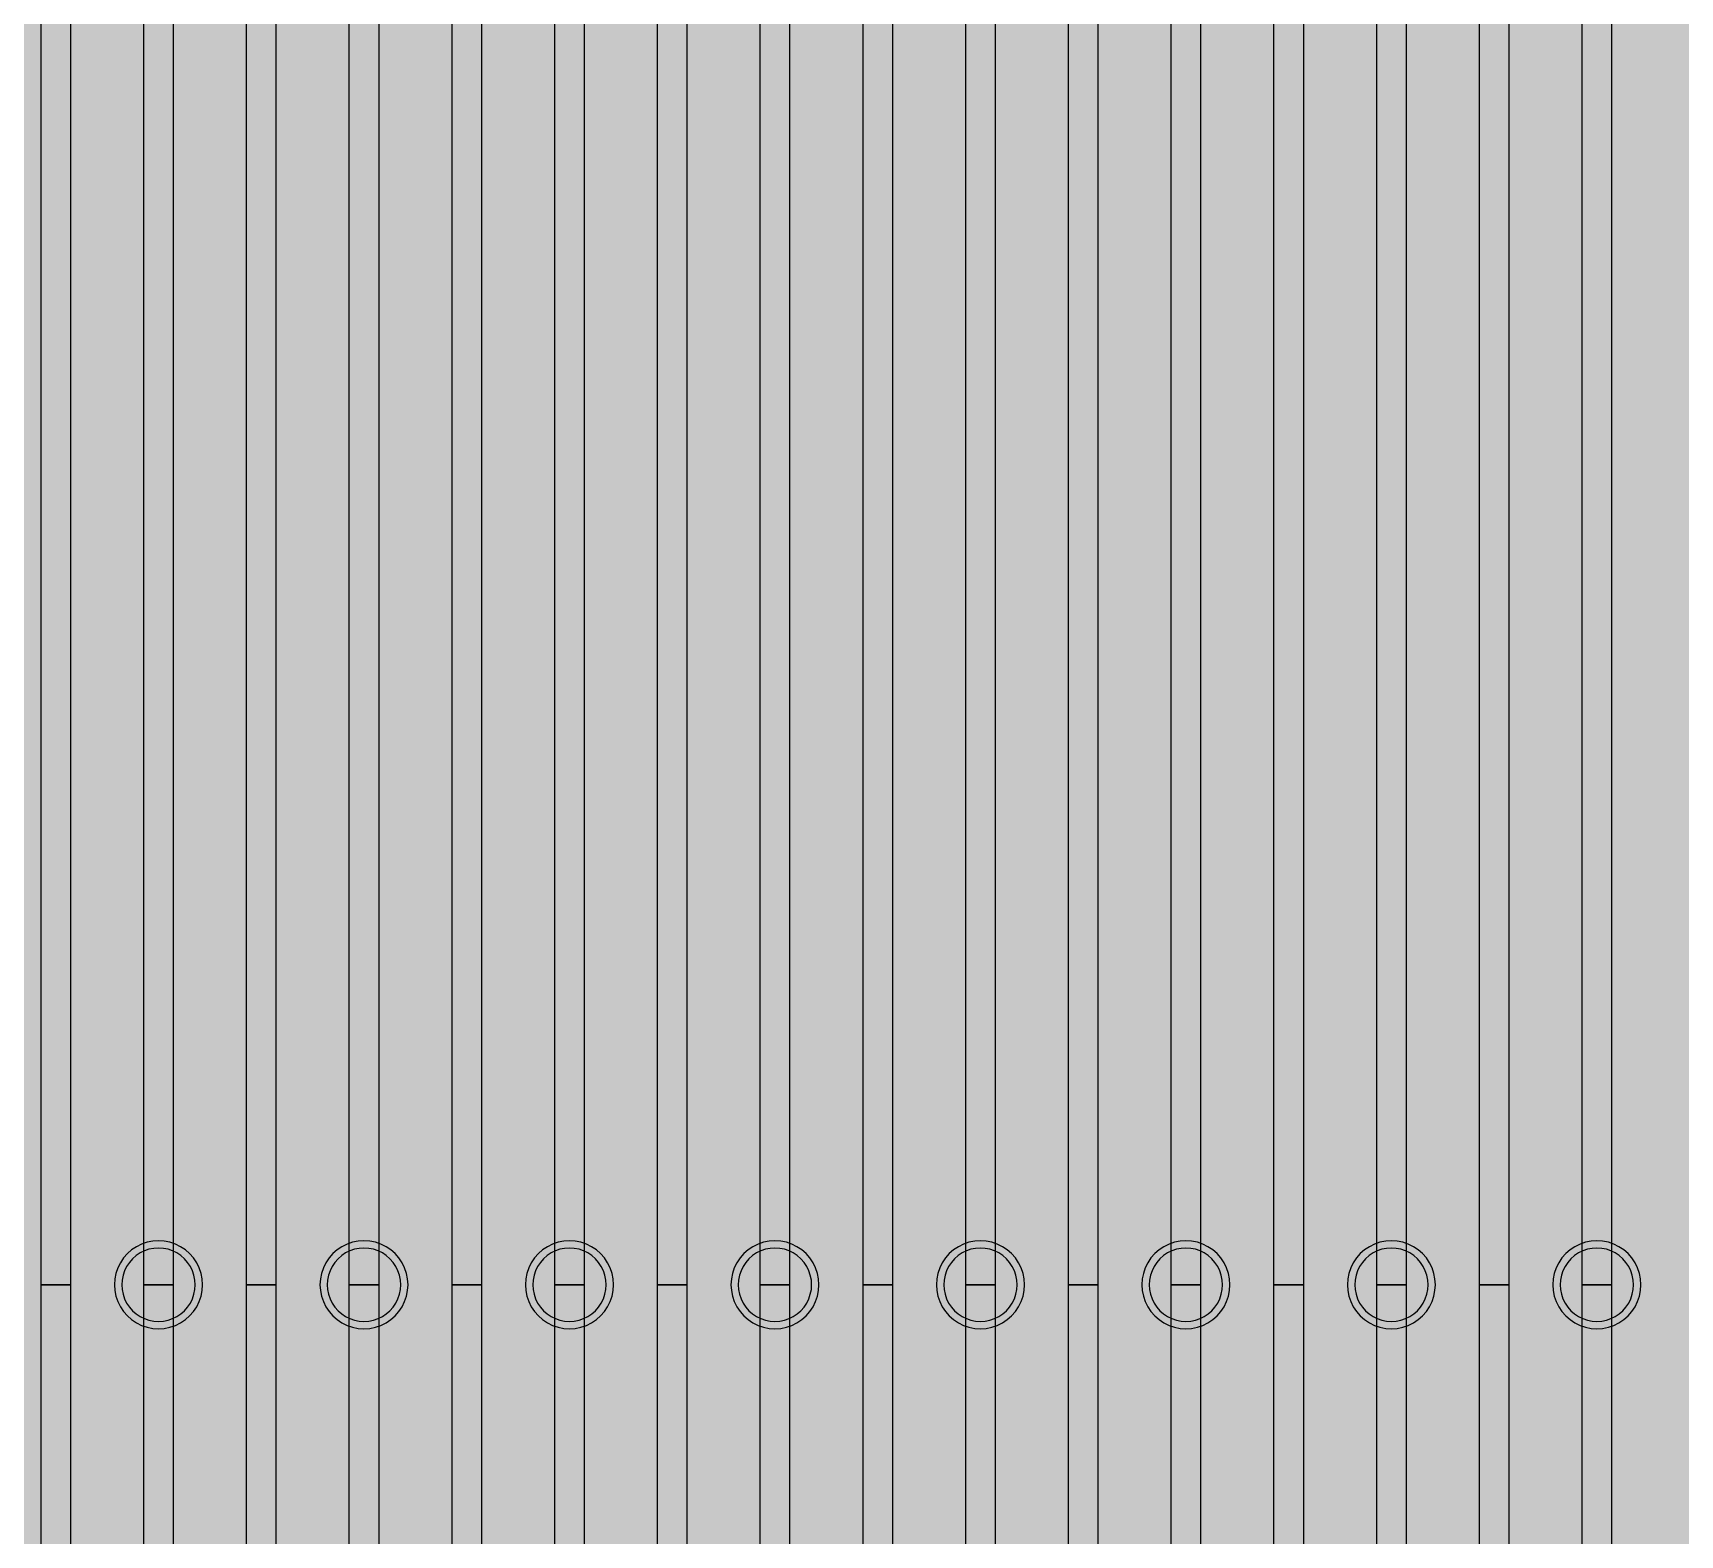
# Model space of a CAD drawing. Header units: metres. Extents: x -7231 to 10969, y -37556 to 1873.
# Drawn here: x -579.1 to -466.8, y -16649 to -16546.6 of the extents above; entities that cross this region are included whole.
import ezdxf

# ---------------------------------------------------------------- set-up
doc = ezdxf.new("R2010")
doc.units = ezdxf.units.M
for name, color, linetype in [('Metal1', 4, 'CONTINUOUS'), ('Metal2', 3, 'CONTINUOUS'), ('Polyimide', 7, 'CONTINUOUS')]:
    doc.layers.add(name, color=color, linetype=linetype)

msp = doc.modelspace()

# ---------------------------------------------------------------- hatches: boundary and pattern name
at = {"layer": 'Polyimide'}
msp.add_hatch(color=7, dxfattribs=at).paths.add_polyline_path([(4065.69, -468), (4066.67, -501.99), (4068.51, -535.99), (4071.41, -569.99), (4075.54, -603.99), (4081.04, -637.99), (4088.01, -671.99), (4096.52, -705.98), (4106.62, -739.98), (4118.33, -773.98), (4131.63, -807.98), (4146.49, -841.98), (4162.87, -875.98), (4180.68, -909.97), (4199.83, -943.97), (4220.22, -977.97), (4241.73, -1011.97), (4264.21, -1045.97), (4287.52, -1079.96), (4311.51, -1113.96), (4336.01, -1147.96), (4360.86, -1181.96), (4385.88, -1215.96), (4410.89, -1249.96), (4435.74, -1283.95), (4460.24, -1317.95), (4484.23, -1351.95), (4507.54, -1385.95), (4530.02, -1419.95), (4551.53, -1453.94), (4571.92, -1487.94), (4591.07, -1521.94), (4608.88, -1555.94), (4625.26, -1589.94), (4640.12, -1623.94), (4653.42, -1657.93), (4665.13, -1691.93), (4675.23, -1725.93), (4683.74, -1759.93), (4690.71, -1793.93), (4696.21, -1827.93), (4700.34, -1861.92), (4703.24, -1895.92), (4705.08, -1929.92), (4706.06, -1963.92), (4706.44, -1997.92), (4706.5, -2031.91), (4706.5, -4793.02), (4709.95, -4838.39), (4720.22, -4882.71), (4737.08, -4924.98), (4760.13, -4964.2), (4788.85, -4999.49), (4822.58, -5030.03), (4860.53, -5055.12), (4901.85, -5074.18), (4901.85, -5074.18), (4970.68, -5105.23), (5034.7, -5145.26), (5092.76, -5193.54), (5143.8, -5249.19), (5186.89, -5311.2), (5221.24, -5378.44), (5246.23, -5449.69), (5261.41, -5523.66), (5266.5, -5599), (5261.41, -5674.34), (5246.23, -5748.31), (5221.24, -5819.56), (5186.89, -5886.8), (5143.8, -5948.81), (5092.76, -6004.46), (5034.7, -6052.74), (4970.68, -6092.77), (4901.85, -6123.82), (4860.53, -6142.88), (4822.58, -6167.97), (4788.85, -6198.51), (4760.13, -6233.8), (4737.08, -6273.02), (4720.22, -6315.29), (4709.95, -6359.61), (4706.5, -6404.98), (4706.5, -9221.52), (4709.95, -9266.88), (4720.22, -9311.21), (4737.08, -9353.47), (4760.13, -9392.7), (4788.85, -9427.98), (4822.58, -9458.52), (4860.53, -9483.61), (4901.85, -9502.67), (4970.68, -9533.72), (5034.7, -9573.75), (5092.76, -9622.03), (5143.8, -9677.68), (5186.89, -9739.69), (5221.24, -9806.94), (5246.23, -9878.19), (5261.41, -9952.16), (5266.5, -10027.49), (5261.41, -10102.83), (5246.23, -10176.8), (5221.24, -10248.05), (5186.89, -10315.3), (5143.8, -10377.31), (5092.76, -10432.96), (5034.7, -10481.24), (4970.68, -10521.27), (4901.85, -10552.32), (4860.53, -10571.38), (4822.58, -10596.46), (4788.85, -10627), (4760.13, -10662.29), (4737.08, -10701.52), (4720.22, -10743.78), (4709.95, -10788.1), (4706.5, -10833.47), (4706.5, -13650.01), (4709.95, -13695.38), (4720.22, -13739.7), (4737.08, -13781.96), (4760.13, -13821.19), (4788.85, -13856.48), (4822.58, -13887.02), (4860.53, -13912.11), (4901.85, -13931.17), (4970.68, -13962.22), (5034.7, -14002.25), (5092.76, -14050.53), (5143.8, -14106.18), (5186.89, -14168.19), (5221.24, -14235.43), (5246.23, -14306.68), (5261.41, -14380.65), (5266.5, -14455.99), (5261.41, -14531.33), (5246.23, -14605.29), (5221.24, -14676.55), (5186.89, -14743.79), (5143.8, -14805.8), (5092.76, -14861.45), (5034.7, -14909.73), (4970.68, -14949.76), (4901.85, -14980.81), (4860.53, -14999.87), (4822.58, -15024.96), (4788.85, -15055.5), (4760.13, -15090.79), (4737.08, -15130.01), (4720.22, -15172.27), (4709.95, -15216.6), (4706.5, -15261.97), (4706.5, -15455.99), (4720.95, -15750.04), (4764.14, -16041.26), (4835.68, -16326.84), (4934.86, -16604.04), (5060.74, -16870.18), (5212.09, -17122.7), (5387.47, -17359.17), (5585.18, -17577.31), (5803.32, -17775.02), (6039.79, -17950.4), (6292.31, -18101.75), (6558.45, -18227.63), (6835.65, -18326.81), (7121.23, -18398.34), (7412.45, -18441.54), (7706.5, -18455.99), (9969.01, -18455.99), (10047.42, -18459.84), (10125.08, -18471.36), (10201.23, -18490.44), (10275.15, -18516.89), (10346.12, -18550.45), (10413.46, -18590.81), (10476.52, -18637.58), (10534.69, -18690.3), (10587.41, -18748.47), (10634.18, -18811.53), (10674.54, -18878.87), (10708.11, -18949.84), (10734.56, -19023.76), (10753.63, -19099.92), (10765.15, -19177.58), (10769.01, -19255.99), (10769.01, -20895.8), (10730.24, -20951.41), (10694.6, -21009.08), (10662.21, -21068.63), (10633.17, -21129.89), (10607.55, -21192.66), (10585.45, -21256.74), (10566.93, -21321.96), (10552.05, -21388.09), (10540.84, -21454.95), (10533.35, -21522.33), (10529.6, -21590.02), (10529.6, -21657.81), (10533.35, -21725.5), (10540.84, -21792.87), (10552.05, -21859.73), (10566.93, -21925.87), (10585.45, -21991.08), (10607.55, -22055.17), (10633.17, -22117.94), (10662.21, -22179.19), (10694.6, -22238.74), (10730.24, -22296.41), (10769.01, -22352.03), (10769.01, -32454.24), (10728.74, -32510.49), (10691.72, -32568.92), (10658.05, -32629.35), (10627.85, -32691.58), (10601.2, -32755.42), (10578.21, -32820.67), (10558.93, -32887.1), (10543.44, -32954.52), (10531.77, -33022.71), (10523.97, -33091.44), (10520.07, -33160.51), (10520.07, -33229.69), (10523.97, -33298.75), (10531.77, -33367.49), (10543.44, -33435.67), (10558.93, -33503.09), (10578.21, -33569.53), (10601.2, -33634.77), (10627.85, -33698.61), (10658.05, -33760.85), (10691.72, -33821.28), (10728.74, -33879.71), (10769.01, -33935.96), (10769.01, -36556), (10765.15, -36634.41), (10753.63, -36712.07), (10734.56, -36788.23), (10708.11, -36862.15), (10674.54, -36933.12), (10634.18, -37000.46), (10587.41, -37063.51), (10534.69, -37121.69), (10476.52, -37174.41), (10413.46, -37221.18), (10346.12, -37261.54), (10275.15, -37295.1), (10201.23, -37321.55), (10125.08, -37340.63), (10047.42, -37352.15), (9969.01, -37356), (-6231.01, -37356), (-6309.42, -37352.15), (-6387.08, -37340.63), (-6463.23, -37321.55), (-6537.15, -37295.1), (-6608.12, -37261.54), (-6675.46, -37221.18), (-6738.52, -37174.41), (-6796.69, -37121.69), (-6849.41, -37063.51), (-6896.18, -37000.46), (-6936.54, -36933.12), (-6970.11, -36862.15), (-6996.56, -36788.23), (-7015.63, -36712.07), (-7027.15, -36634.41), (-7031.01, -36556), (-7031.01, -33936), (-6990.74, -33879.75), (-6953.7, -33821.31), (-6920.03, -33760.88), (-6889.82, -33698.64), (-6863.18, -33634.8), (-6840.18, -33569.55), (-6820.9, -33503.11), (-6805.4, -33435.69), (-6793.74, -33367.49), (-6785.94, -33298.75), (-6782.03, -33229.68), (-6782.03, -33160.5), (-6785.94, -33091.43), (-6793.74, -33022.69), (-6805.4, -32954.5), (-6820.9, -32887.07), (-6840.18, -32820.63), (-6863.18, -32755.39), (-6889.82, -32691.54), (-6920.03, -32629.3), (-6953.7, -32568.87), (-6990.74, -32510.43), (-7031.01, -32454.18), (-7031.01, -22364.83), (-6990.74, -22308.58), (-6953.7, -22250.14), (-6920.03, -22189.71), (-6889.82, -22127.47), (-6863.18, -22063.62), (-6840.18, -21998.38), (-6820.9, -21931.94), (-6805.4, -21864.51), (-6793.74, -21796.32), (-6785.94, -21727.58), (-6782.03, -21658.51), (-6782.03, -21589.33), (-6785.94, -21520.26), (-6793.74, -21451.52), (-6805.4, -21383.32), (-6820.9, -21315.9), (-6840.18, -21249.46), (-6863.18, -21184.21), (-6889.82, -21120.37), (-6920.03, -21058.13), (-6953.7, -20997.7), (-6990.74, -20939.26), (-7031.01, -20883.01), (-7031.01, -19255.99), (-7027.15, -19177.58), (-7015.63, -19099.92), (-6996.56, -19023.76), (-6970.11, -18949.84), (-6936.54, -18878.87), (-6896.18, -18811.53), (-6849.41, -18748.47), (-6796.69, -18690.3), (-6738.52, -18637.58), (-6675.46, -18590.81), (-6608.12, -18550.45), (-6537.15, -18516.89), (-6463.23, -18490.44), (-6387.08, -18471.36), (-6309.42, -18459.84), (-6231.01, -18455.99), (-3968.5, -18455.99), (-3674.45, -18441.54), (-3383.23, -18398.34), (-3097.65, -18326.81), (-2820.45, -18227.63), (-2554.31, -18101.75), (-2301.79, -17950.4), (-2065.32, -17775.02), (-1847.18, -17577.31), (-1649.47, -17359.17), (-1474.09, -17122.7), (-1322.74, -16870.18), (-1196.86, -16604.04), (-1097.68, -16326.84), (-1026.14, -16041.26), (-982.95, -15750.04), (-968.5, -15455.99), (-968.5, -15261.97), (-971.95, -15216.6), (-982.22, -15172.27), (-999.08, -15130.01), (-1022.13, -15090.79), (-1050.85, -15055.5), (-1084.58, -15024.96), (-1122.53, -14999.87), (-1163.85, -14980.81), (-1232.68, -14949.76), (-1296.7, -14909.73), (-1354.76, -14861.45), (-1405.8, -14805.8), (-1448.89, -14743.79), (-1483.24, -14676.55), (-1508.23, -14605.29), (-1523.41, -14531.33), (-1528.5, -14455.99), (-1523.41, -14380.65), (-1508.23, -14306.68), (-1483.24, -14235.43), (-1448.89, -14168.19), (-1405.8, -14106.18), (-1354.76, -14050.53), (-1296.7, -14002.25), (-1232.68, -13962.22), (-1163.85, -13931.17), (-1122.53, -13912.11), (-1084.58, -13887.02), (-1050.85, -13856.48), (-1022.13, -13821.19), (-999.08, -13781.96), (-982.22, -13739.7), (-971.95, -13695.38), (-968.5, -13650.01), (-968.5, -12309.64), (-971.95, -12264.27), (-982.22, -12219.94), (-999.08, -12177.68), (-1022.13, -12138.46), (-1050.85, -12103.17), (-1084.58, -12072.63), (-1122.53, -12047.54), (-1163.85, -12028.48), (-1232.68, -11997.43), (-1296.7, -11957.4), (-1354.76, -11909.12), (-1405.8, -11853.47), (-1448.89, -11791.46), (-1483.24, -11724.22), (-1508.23, -11652.96), (-1523.41, -11579), (-1528.5, -11503.66), (-1523.41, -11428.32), (-1508.23, -11354.35), (-1483.24, -11283.1), (-1448.89, -11215.86), (-1405.8, -11153.85), (-1354.76, -11098.2), (-1296.7, -11049.92), (-1232.68, -11009.89), (-1163.85, -10978.84), (-1122.53, -10959.78), (-1084.58, -10934.69), (-1050.85, -10904.15), (-1022.13, -10868.86), (-999.08, -10829.63), (-982.22, -10787.37), (-971.95, -10743.05), (-968.5, -10697.68), (-968.5, -9357.31), (-971.95, -9311.94), (-982.22, -9267.62), (-999.08, -9225.35), (-1022.13, -9186.13), (-1050.85, -9150.84), (-1084.58, -9120.3), (-1122.53, -9095.21), (-1163.85, -9076.15), (-1163.85, -9076.15), (-1232.68, -9045.1), (-1296.7, -9005.07), (-1354.76, -8956.79), (-1405.8, -8901.14), (-1448.89, -8839.13), (-1483.24, -8771.89), (-1508.23, -8700.64), (-1523.41, -8626.67), (-1528.5, -8551.33), (-1523.41, -8475.99), (-1508.23, -8402.02), (-1483.24, -8330.77), (-1448.89, -8263.53), (-1405.8, -8201.52), (-1354.76, -8145.87), (-1296.7, -8097.59), (-1232.68, -8057.56), (-1163.85, -8026.51), (-1163.85, -8026.51), (-1122.53, -8007.45), (-1084.58, -7982.36), (-1050.85, -7951.82), (-1022.13, -7916.53), (-999.08, -7877.31), (-982.22, -7835.04), (-971.95, -7790.72), (-968.5, -7745.35), (-968.5, -6404.98), (-971.95, -6359.61), (-982.22, -6315.29), (-999.08, -6273.02), (-1022.13, -6233.8), (-1050.85, -6198.51), (-1084.58, -6167.97), (-1122.53, -6142.88), (-1163.85, -6123.82), (-1163.85, -6123.82), (-1232.68, -6092.77), (-1296.7, -6052.74), (-1354.76, -6004.46), (-1405.8, -5948.81), (-1448.89, -5886.8), (-1483.24, -5819.56), (-1508.23, -5748.31), (-1523.41, -5674.34), (-1528.5, -5599), (-1523.41, -5523.66), (-1508.23, -5449.69), (-1483.24, -5378.44), (-1448.89, -5311.2), (-1405.8, -5249.19), (-1354.76, -5193.54), (-1296.7, -5145.26), (-1232.68, -5105.23), (-1163.85, -5074.18), (-1163.85, -5074.18), (-1122.53, -5055.12), (-1084.58, -5030.03), (-1050.85, -4999.49), (-1022.13, -4964.2), (-999.08, -4924.98), (-982.22, -4882.71), (-971.95, -4838.39), (-968.5, -4793.02), (-968.5, -2031.91), (-968.44, -1997.92), (-968.06, -1963.92), (-967.05, -1929.92), (-965.18, -1895.92), (-962.22, -1861.92), (-958.01, -1827.93), (-952.41, -1793.93), (-945.31, -1759.93), (-936.64, -1725.93), (-926.35, -1691.93), (-914.43, -1657.93), (-900.88, -1623.94), (-885.74, -1589.94), (-869.05, -1555.94), (-850.91, -1521.94), (-831.4, -1487.94), (-810.63, -1453.94), (-788.72, -1419.95), (-765.82, -1385.95), (-742.07, -1351.95), (-717.63, -1317.95), (-692.67, -1283.95), (-667.36, -1249.96), (-641.88, -1215.96), (-616.39, -1181.96), (-591.08, -1147.96), (-566.12, -1113.96), (-541.68, -1079.96), (-517.93, -1045.97), (-495.03, -1011.97), (-473.12, -977.97), (-452.35, -943.97), (-432.84, -909.97), (-414.7, -875.98), (-398.01, -841.98), (-382.87, -807.98), (-369.32, -773.98), (-357.4, -739.98), (-347.11, -705.98), (-338.44, -671.99), (-331.34, -637.99), (-325.74, -603.99), (-321.53, -569.99), (-318.57, -535.99), (-316.7, -501.99), (-315.69, -468), (-315.31, -434), (-315.25, -400), (-315.25, 401), (-315.25, 451), (-315.25, 1644), (-270.25, 1644), (-270.03, 1637.13), (-269.35, 1630.29), (-268.23, 1623.52), (-266.67, 1616.82), (-264.68, 1610.25), (-262.26, 1603.82), (-259.42, 1597.56), (-256.18, 1591.5), (-252.55, 1585.67), (-248.55, 1580.08), (-244.19, 1574.77), (-239.5, 1569.75), (-234.48, 1565.06), (-229.17, 1560.7), (-223.58, 1556.7), (-217.75, 1553.07), (-211.69, 1549.83), (-205.43, 1546.99), (-199, 1544.57), (-192.43, 1542.58), (-185.73, 1541.02), (-178.96, 1539.9), (-172.12, 1539.22), (-165.25, 1539), (-158.38, 1539.22), (-151.54, 1539.9), (-144.77, 1541.02), (-138.07, 1542.58), (-131.5, 1544.57), (-125.07, 1546.99), (-118.81, 1549.83), (-112.75, 1553.07), (-106.92, 1556.7), (-101.33, 1560.7), (-96.02, 1565.06), (-91, 1569.75), (-86.31, 1574.77), (-81.95, 1580.08), (-77.95, 1585.67), (-74.32, 1591.5), (-71.08, 1597.56), (-68.24, 1603.82), (-65.82, 1610.25), (-63.83, 1616.82), (-62.27, 1623.52), (-61.15, 1630.29), (-60.47, 1637.13), (-60.25, 1644), (1853, 1644), (1853, 1573), (3815.25, 1573), (3815.46, 1579.54), (3816.11, 1586.05), (3817.17, 1592.51), (3818.66, 1598.88), (3820.56, 1605.14), (3822.86, 1611.27), (3825.56, 1617.23), (3828.65, 1623), (3832.1, 1628.56), (3835.91, 1633.88), (3840.07, 1638.93), (3844.54, 1643.71), (3849.32, 1648.18), (3854.37, 1652.34), (3859.69, 1656.15), (3865.25, 1659.6), (3871.02, 1662.69), (3876.98, 1665.39), (3883.11, 1667.69), (3889.37, 1669.59), (3895.74, 1671.08), (3902.2, 1672.14), (3908.71, 1672.79), (3915.25, 1673), (3921.79, 1672.79), (3928.3, 1672.14), (3934.76, 1671.08), (3941.13, 1669.59), (3947.39, 1667.69), (3953.52, 1665.39), (3959.48, 1662.69), (3965.25, 1659.6), (3970.81, 1656.15), (3976.13, 1652.34), (3981.18, 1648.18), (3985.96, 1643.71), (3990.43, 1638.93), (3994.59, 1633.88), (3998.4, 1628.56), (4001.85, 1623), (4004.94, 1617.23), (4007.64, 1611.27), (4009.94, 1605.14), (4011.84, 1598.88), (4013.33, 1592.51), (4014.39, 1586.05), (4015.04, 1579.54), (4015.25, 1573), (4065.25, 1573), (4065.25, 451), (4065.25, 401), (4065.25, -400), (4065.31, -434), (4065.69, -468)])

# ---------------------------------------------------------------- linework, layer by layer
at = {"layer": 'Metal1'}
for points in [[(-576.5, -2032.21), (-576.5, -16631.91), (-578.5, -16631.91), (-578.5, -2031.62)], [(-569.5, -2032.2), (-569.5, -16631.91), (-571.5, -16631.91), (-571.5, -2031.63)], [(-562.5, -2032.2), (-562.5, -16631.91), (-564.5, -16631.91), (-564.5, -2031.63)], [(-555.5, -2032.2), (-555.5, -16631.91), (-557.5, -16631.91), (-557.5, -2031.63)], [(-548.5, -2032.2), (-548.5, -16631.91), (-550.5, -16631.91), (-550.5, -2031.63)], [(-541.5, -2032.2), (-541.5, -16631.91), (-543.5, -16631.91), (-543.5, -2031.63)], [(-534.5, -2032.2), (-534.5, -16631.91), (-536.5, -16631.91), (-536.5, -2031.63)], [(-527.5, -2032.2), (-527.5, -16631.91), (-529.5, -16631.91), (-529.5, -2031.63)], [(-520.5, -2032.2), (-520.5, -16631.91), (-522.5, -16631.91), (-522.5, -2031.63)], [(-513.5, -2032.2), (-513.5, -16631.91), (-515.5, -16631.91), (-515.5, -2031.63)], [(-506.5, -2032.2), (-506.5, -16631.91), (-508.5, -16631.91), (-508.5, -2031.63)], [(-499.5, -2032.2), (-499.5, -16631.91), (-501.5, -16631.91), (-501.5, -2031.63)], [(-492.5, -2032.2), (-492.5, -16631.91), (-494.5, -16631.91), (-494.5, -2031.63)], [(-485.5, -2032.2), (-485.5, -16631.91), (-487.5, -16631.91), (-487.5, -2031.63)], [(-478.5, -2032.19), (-478.5, -16631.91), (-480.5, -16631.91), (-480.5, -2031.63)], [(-471.5, -2032.19), (-471.5, -16631.91), (-473.5, -16631.91), (-473.5, -2031.64)], [(-422.7, -17790.12), (-444.91, -17767.62), (-467.13, -17745.12), (-489.35, -17722.62), (-511.56, -17700.12), (-533.78, -17677.62), (-556, -17655.12), (-569.46, -17641.48), (-578.5, -17619.46), (-578.5, -16631.91), (-576.5, -16631.91), (-576.5, -17619.07), (-567.76, -17640.35), (-554.57, -17653.71), (-532.36, -17676.21), (-510.14, -17698.71), (-487.92, -17721.21), (-465.71, -17743.72), (-443.49, -17766.22), (-421.27, -17788.72)], [(-409.59, -17790.12), (-431.68, -17767.62), (-453.77, -17745.12), (-475.86, -17722.62), (-497.95, -17700.12), (-520.04, -17677.62), (-542.12, -17655.12), (-555.52, -17641.48), (-564.5, -17619.5), (-564.5, -16631.91), (-562.5, -16631.91), (-562.5, -17619.11), (-553.81, -17640.35), (-540.7, -17653.71), (-518.61, -17676.22), (-496.52, -17698.72), (-474.43, -17721.22), (-452.34, -17743.72), (-430.25, -17766.22), (-408.16, -17788.72)], [(-396.48, -17790.12), (-418.44, -17767.62), (-440.41, -17745.12), (-462.37, -17722.62), (-484.33, -17700.12), (-506.29, -17677.61), (-528.25, -17655.11), (-541.57, -17641.47), (-550.5, -17619.53), (-550.5, -16631.91), (-548.5, -16631.91), (-548.5, -17619.14), (-539.86, -17640.36), (-526.82, -17653.72), (-504.86, -17676.22), (-482.9, -17698.72), (-460.94, -17721.22), (-438.97, -17743.72), (-417.01, -17766.22), (-395.05, -17788.72)], [(-383.37, -17790.12), (-405.21, -17767.62), (-427.04, -17745.11), (-448.88, -17722.61), (-470.71, -17700.11), (-492.55, -17677.61), (-514.38, -17655.11), (-527.62, -17641.47), (-536.5, -17619.57), (-536.5, -16631.91), (-534.5, -16631.91), (-534.5, -17619.18), (-525.91, -17640.36), (-512.95, -17653.72), (-491.11, -17676.22), (-469.28, -17698.72), (-447.44, -17721.22), (-425.61, -17743.72), (-403.77, -17766.22), (-381.94, -17788.72)], [(-370.27, -17790.11), (-391.97, -17767.61), (-413.68, -17745.11), (-435.39, -17722.61), (-457.1, -17700.11), (-478.8, -17677.61), (-500.51, -17655.11), (-513.67, -17641.47), (-522.5, -17619.6), (-522.5, -16631.91), (-520.5, -16631.91), (-520.5, -17619.21), (-511.96, -17640.36), (-499.07, -17653.72), (-477.36, -17676.22), (-455.66, -17698.72), (-433.95, -17721.22), (-412.24, -17743.72), (-390.53, -17766.22), (-368.83, -17788.73)], [(-357.16, -17790.11), (-378.74, -17767.61), (-400.32, -17745.11), (-421.9, -17722.61), (-443.48, -17700.11), (-465.06, -17677.61), (-486.64, -17655.11), (-499.72, -17641.47), (-508.5, -17619.64), (-508.5, -16631.91), (-506.5, -16631.91), (-506.5, -17619.25), (-498.01, -17640.36), (-485.2, -17653.72), (-463.62, -17676.22), (-442.04, -17698.72), (-420.46, -17721.23), (-398.88, -17743.73), (-377.29, -17766.23), (-355.71, -17788.73)], [(-344.05, -17790.11), (-365.5, -17767.61), (-386.96, -17745.11), (-408.41, -17722.61), (-429.86, -17700.11), (-451.32, -17677.61), (-472.77, -17655.11), (-485.78, -17641.47), (-494.5, -17619.67), (-494.5, -16631.91), (-492.5, -16631.91), (-492.5, -17619.29), (-484.06, -17640.36), (-471.32, -17653.73), (-449.87, -17676.23), (-428.42, -17698.73), (-406.96, -17721.23), (-385.51, -17743.73), (-364.06, -17766.23), (-342.6, -17788.73)], [(-330.94, -17790.11), (-352.27, -17767.61), (-373.59, -17745.11), (-394.92, -17722.61), (-416.25, -17700.1), (-437.57, -17677.6), (-458.9, -17655.1), (-471.83, -17641.46), (-480.5, -17619.71), (-480.5, -16631.91), (-478.5, -16631.91), (-478.5, -17619.32), (-470.11, -17640.37), (-457.45, -17653.73), (-436.12, -17676.23), (-414.8, -17698.73), (-393.47, -17721.23), (-372.14, -17743.73), (-350.82, -17766.23), (-329.49, -17788.73)]]:
    msp.add_lwpolyline(points, dxfattribs=at)
for points in [[(-567.5, -16631.91), (-567.53, -16631.52), (-567.6, -16631.14), (-567.73, -16630.77), (-567.9, -16630.41), (-568.12, -16630.09), (-568.38, -16629.79), (-568.67, -16629.53), (-569, -16629.32), (-569.35, -16629.14), (-569.72, -16629.02), (-570.11, -16628.94), (-570.5, -16628.91), (-570.89, -16628.94), (-571.28, -16629.02), (-571.65, -16629.14), (-572, -16629.32), (-572.33, -16629.53), (-572.62, -16629.79), (-572.88, -16630.09), (-573.1, -16630.41), (-573.27, -16630.77), (-573.4, -16631.14), (-573.47, -16631.52), (-573.5, -16631.91), (-573.47, -16632.31), (-573.4, -16632.69), (-573.27, -16633.06), (-573.1, -16633.41), (-572.88, -16633.74), (-572.62, -16634.04), (-572.33, -16634.29), (-572, -16634.51), (-571.65, -16634.69), (-571.28, -16634.81), (-570.89, -16634.89), (-570.5, -16634.91), (-570.11, -16634.89), (-569.72, -16634.81), (-569.35, -16634.69), (-569, -16634.51), (-568.67, -16634.29), (-568.38, -16634.04), (-568.12, -16633.74), (-567.9, -16633.41), (-567.73, -16633.06), (-567.6, -16632.69), (-567.53, -16632.31), (-567.5, -16631.91)], [(-553.5, -16631.91), (-553.53, -16631.52), (-553.6, -16631.14), (-553.73, -16630.77), (-553.9, -16630.41), (-554.12, -16630.09), (-554.38, -16629.79), (-554.67, -16629.53), (-555, -16629.32), (-555.35, -16629.14), (-555.72, -16629.02), (-556.11, -16628.94), (-556.5, -16628.91), (-556.89, -16628.94), (-557.28, -16629.02), (-557.65, -16629.14), (-558, -16629.32), (-558.33, -16629.53), (-558.62, -16629.79), (-558.88, -16630.09), (-559.1, -16630.41), (-559.27, -16630.77), (-559.4, -16631.14), (-559.47, -16631.52), (-559.5, -16631.91), (-559.47, -16632.31), (-559.4, -16632.69), (-559.27, -16633.06), (-559.1, -16633.41), (-558.88, -16633.74), (-558.62, -16634.04), (-558.33, -16634.29), (-558, -16634.51), (-557.65, -16634.69), (-557.28, -16634.81), (-556.89, -16634.89), (-556.5, -16634.91), (-556.11, -16634.89), (-555.72, -16634.81), (-555.35, -16634.69), (-555, -16634.51), (-554.67, -16634.29), (-554.38, -16634.04), (-554.12, -16633.74), (-553.9, -16633.41), (-553.73, -16633.06), (-553.6, -16632.69), (-553.53, -16632.31), (-553.5, -16631.91)], [(-539.5, -16631.91), (-539.53, -16631.52), (-539.6, -16631.14), (-539.73, -16630.77), (-539.9, -16630.41), (-540.12, -16630.09), (-540.38, -16629.79), (-540.67, -16629.53), (-541, -16629.32), (-541.35, -16629.14), (-541.72, -16629.02), (-542.11, -16628.94), (-542.5, -16628.91), (-542.89, -16628.94), (-543.28, -16629.02), (-543.65, -16629.14), (-544, -16629.32), (-544.33, -16629.53), (-544.62, -16629.79), (-544.88, -16630.09), (-545.1, -16630.41), (-545.27, -16630.77), (-545.4, -16631.14), (-545.47, -16631.52), (-545.5, -16631.91), (-545.47, -16632.31), (-545.4, -16632.69), (-545.27, -16633.06), (-545.1, -16633.41), (-544.88, -16633.74), (-544.62, -16634.04), (-544.33, -16634.29), (-544, -16634.51), (-543.65, -16634.69), (-543.28, -16634.81), (-542.89, -16634.89), (-542.5, -16634.91), (-542.11, -16634.89), (-541.72, -16634.81), (-541.35, -16634.69), (-541, -16634.51), (-540.67, -16634.29), (-540.38, -16634.04), (-540.12, -16633.74), (-539.9, -16633.41), (-539.73, -16633.06), (-539.6, -16632.69), (-539.53, -16632.31), (-539.5, -16631.91)], [(-525.5, -16631.91), (-525.53, -16631.52), (-525.6, -16631.14), (-525.73, -16630.77), (-525.9, -16630.41), (-526.12, -16630.09), (-526.38, -16629.79), (-526.67, -16629.53), (-527, -16629.32), (-527.35, -16629.14), (-527.72, -16629.02), (-528.11, -16628.94), (-528.5, -16628.91), (-528.89, -16628.94), (-529.28, -16629.02), (-529.65, -16629.14), (-530, -16629.32), (-530.33, -16629.53), (-530.62, -16629.79), (-530.88, -16630.09), (-531.1, -16630.41), (-531.27, -16630.77), (-531.4, -16631.14), (-531.47, -16631.52), (-531.5, -16631.91), (-531.47, -16632.31), (-531.4, -16632.69), (-531.27, -16633.06), (-531.1, -16633.41), (-530.88, -16633.74), (-530.62, -16634.04), (-530.33, -16634.29), (-530, -16634.51), (-529.65, -16634.69), (-529.28, -16634.81), (-528.89, -16634.89), (-528.5, -16634.91), (-528.11, -16634.89), (-527.72, -16634.81), (-527.35, -16634.69), (-527, -16634.51), (-526.67, -16634.29), (-526.38, -16634.04), (-526.12, -16633.74), (-525.9, -16633.41), (-525.73, -16633.06), (-525.6, -16632.69), (-525.53, -16632.31), (-525.5, -16631.91)], [(-511.5, -16631.91), (-511.53, -16631.52), (-511.6, -16631.14), (-511.73, -16630.77), (-511.9, -16630.41), (-512.12, -16630.09), (-512.38, -16629.79), (-512.67, -16629.53), (-513, -16629.32), (-513.35, -16629.14), (-513.72, -16629.02), (-514.11, -16628.94), (-514.5, -16628.91), (-514.89, -16628.94), (-515.28, -16629.02), (-515.65, -16629.14), (-516, -16629.32), (-516.33, -16629.53), (-516.62, -16629.79), (-516.88, -16630.09), (-517.1, -16630.41), (-517.27, -16630.77), (-517.4, -16631.14), (-517.47, -16631.52), (-517.5, -16631.91), (-517.47, -16632.31), (-517.4, -16632.69), (-517.27, -16633.06), (-517.1, -16633.41), (-516.88, -16633.74), (-516.62, -16634.04), (-516.33, -16634.29), (-516, -16634.51), (-515.65, -16634.69), (-515.28, -16634.81), (-514.89, -16634.89), (-514.5, -16634.91), (-514.11, -16634.89), (-513.72, -16634.81), (-513.35, -16634.69), (-513, -16634.51), (-512.67, -16634.29), (-512.38, -16634.04), (-512.12, -16633.74), (-511.9, -16633.41), (-511.73, -16633.06), (-511.6, -16632.69), (-511.53, -16632.31), (-511.5, -16631.91)], [(-497.5, -16631.91), (-497.53, -16631.52), (-497.6, -16631.14), (-497.73, -16630.77), (-497.9, -16630.41), (-498.12, -16630.09), (-498.38, -16629.79), (-498.67, -16629.53), (-499, -16629.32), (-499.35, -16629.14), (-499.72, -16629.02), (-500.11, -16628.94), (-500.5, -16628.91), (-500.89, -16628.94), (-501.28, -16629.02), (-501.65, -16629.14), (-502, -16629.32), (-502.33, -16629.53), (-502.62, -16629.79), (-502.88, -16630.09), (-503.1, -16630.41), (-503.27, -16630.77), (-503.4, -16631.14), (-503.47, -16631.52), (-503.5, -16631.91), (-503.47, -16632.31), (-503.4, -16632.69), (-503.27, -16633.06), (-503.1, -16633.41), (-502.88, -16633.74), (-502.62, -16634.04), (-502.33, -16634.29), (-502, -16634.51), (-501.65, -16634.69), (-501.28, -16634.81), (-500.89, -16634.89), (-500.5, -16634.91), (-500.11, -16634.89), (-499.72, -16634.81), (-499.35, -16634.69), (-499, -16634.51), (-498.67, -16634.29), (-498.38, -16634.04), (-498.12, -16633.74), (-497.9, -16633.41), (-497.73, -16633.06), (-497.6, -16632.69), (-497.53, -16632.31), (-497.5, -16631.91)], [(-483.5, -16631.91), (-483.53, -16631.52), (-483.6, -16631.14), (-483.73, -16630.77), (-483.9, -16630.41), (-484.12, -16630.09), (-484.38, -16629.79), (-484.67, -16629.53), (-485, -16629.32), (-485.35, -16629.14), (-485.72, -16629.02), (-486.11, -16628.94), (-486.5, -16628.91), (-486.89, -16628.94), (-487.28, -16629.02), (-487.65, -16629.14), (-488, -16629.32), (-488.33, -16629.53), (-488.62, -16629.79), (-488.88, -16630.09), (-489.1, -16630.41), (-489.27, -16630.77), (-489.4, -16631.14), (-489.47, -16631.52), (-489.5, -16631.91), (-489.47, -16632.31), (-489.4, -16632.69), (-489.27, -16633.06), (-489.1, -16633.41), (-488.88, -16633.74), (-488.62, -16634.04), (-488.33, -16634.29), (-488, -16634.51), (-487.65, -16634.69), (-487.28, -16634.81), (-486.89, -16634.89), (-486.5, -16634.91), (-486.11, -16634.89), (-485.72, -16634.81), (-485.35, -16634.69), (-485, -16634.51), (-484.67, -16634.29), (-484.38, -16634.04), (-484.12, -16633.74), (-483.9, -16633.41), (-483.73, -16633.06), (-483.6, -16632.69), (-483.53, -16632.31), (-483.5, -16631.91)], [(-469.5, -16631.91), (-469.53, -16631.52), (-469.6, -16631.14), (-469.73, -16630.77), (-469.9, -16630.41), (-470.12, -16630.09), (-470.38, -16629.79), (-470.67, -16629.53), (-471, -16629.32), (-471.35, -16629.14), (-471.72, -16629.02), (-472.11, -16628.94), (-472.5, -16628.91), (-472.89, -16628.94), (-473.28, -16629.02), (-473.65, -16629.14), (-474, -16629.32), (-474.33, -16629.53), (-474.62, -16629.79), (-474.88, -16630.09), (-475.1, -16630.41), (-475.27, -16630.77), (-475.4, -16631.14), (-475.47, -16631.52), (-475.5, -16631.91), (-475.47, -16632.31), (-475.4, -16632.69), (-475.27, -16633.06), (-475.1, -16633.41), (-474.88, -16633.74), (-474.62, -16634.04), (-474.33, -16634.29), (-474, -16634.51), (-473.65, -16634.69), (-473.28, -16634.81), (-472.89, -16634.89), (-472.5, -16634.91), (-472.11, -16634.89), (-471.72, -16634.81), (-471.35, -16634.69), (-471, -16634.51), (-470.67, -16634.29), (-470.38, -16634.04), (-470.12, -16633.74), (-469.9, -16633.41), (-469.73, -16633.06), (-469.6, -16632.69), (-469.53, -16632.31), (-469.5, -16631.91)]]:
    msp.add_lwpolyline(points, close=True, dxfattribs=at)
at = {"layer": 'Metal2'}
for points in [[(-567.5, -16631.91), (-567.53, -16631.52), (-567.6, -16631.14), (-567.73, -16630.77), (-567.9, -16630.41), (-568.12, -16630.09), (-568.38, -16629.79), (-568.67, -16629.53), (-569, -16629.32), (-569.35, -16629.14), (-569.72, -16629.02), (-570.11, -16628.94), (-570.5, -16628.91), (-570.89, -16628.94), (-571.28, -16629.02), (-571.65, -16629.14), (-572, -16629.32), (-572.33, -16629.53), (-572.62, -16629.79), (-572.88, -16630.09), (-573.1, -16630.41), (-573.27, -16630.77), (-573.4, -16631.14), (-573.47, -16631.52), (-573.5, -16631.91), (-573.47, -16632.31), (-573.4, -16632.69), (-573.27, -16633.06), (-573.1, -16633.41), (-572.88, -16633.74), (-572.62, -16634.04), (-572.33, -16634.29), (-572, -16634.51), (-571.65, -16634.69), (-571.28, -16634.81), (-570.89, -16634.89), (-570.5, -16634.91), (-570.11, -16634.89), (-569.72, -16634.81), (-569.35, -16634.69), (-569, -16634.51), (-568.67, -16634.29), (-568.38, -16634.04), (-568.12, -16633.74), (-567.9, -16633.41), (-567.73, -16633.06), (-567.6, -16632.69), (-567.53, -16632.31), (-567.5, -16631.91)], [(-553.5, -16631.91), (-553.53, -16631.52), (-553.6, -16631.14), (-553.73, -16630.77), (-553.9, -16630.41), (-554.12, -16630.09), (-554.38, -16629.79), (-554.67, -16629.53), (-555, -16629.32), (-555.35, -16629.14), (-555.72, -16629.02), (-556.11, -16628.94), (-556.5, -16628.91), (-556.89, -16628.94), (-557.28, -16629.02), (-557.65, -16629.14), (-558, -16629.32), (-558.33, -16629.53), (-558.62, -16629.79), (-558.88, -16630.09), (-559.1, -16630.41), (-559.27, -16630.77), (-559.4, -16631.14), (-559.47, -16631.52), (-559.5, -16631.91), (-559.47, -16632.31), (-559.4, -16632.69), (-559.27, -16633.06), (-559.1, -16633.41), (-558.88, -16633.74), (-558.62, -16634.04), (-558.33, -16634.29), (-558, -16634.51), (-557.65, -16634.69), (-557.28, -16634.81), (-556.89, -16634.89), (-556.5, -16634.91), (-556.11, -16634.89), (-555.72, -16634.81), (-555.35, -16634.69), (-555, -16634.51), (-554.67, -16634.29), (-554.38, -16634.04), (-554.12, -16633.74), (-553.9, -16633.41), (-553.73, -16633.06), (-553.6, -16632.69), (-553.53, -16632.31), (-553.5, -16631.91)], [(-539.5, -16631.91), (-539.53, -16631.52), (-539.6, -16631.14), (-539.73, -16630.77), (-539.9, -16630.41), (-540.12, -16630.09), (-540.38, -16629.79), (-540.67, -16629.53), (-541, -16629.32), (-541.35, -16629.14), (-541.72, -16629.02), (-542.11, -16628.94), (-542.5, -16628.91), (-542.89, -16628.94), (-543.28, -16629.02), (-543.65, -16629.14), (-544, -16629.32), (-544.33, -16629.53), (-544.62, -16629.79), (-544.88, -16630.09), (-545.1, -16630.41), (-545.27, -16630.77), (-545.4, -16631.14), (-545.47, -16631.52), (-545.5, -16631.91), (-545.47, -16632.31), (-545.4, -16632.69), (-545.27, -16633.06), (-545.1, -16633.41), (-544.88, -16633.74), (-544.62, -16634.04), (-544.33, -16634.29), (-544, -16634.51), (-543.65, -16634.69), (-543.28, -16634.81), (-542.89, -16634.89), (-542.5, -16634.91), (-542.11, -16634.89), (-541.72, -16634.81), (-541.35, -16634.69), (-541, -16634.51), (-540.67, -16634.29), (-540.38, -16634.04), (-540.12, -16633.74), (-539.9, -16633.41), (-539.73, -16633.06), (-539.6, -16632.69), (-539.53, -16632.31), (-539.5, -16631.91)], [(-525.5, -16631.91), (-525.53, -16631.52), (-525.6, -16631.14), (-525.73, -16630.77), (-525.9, -16630.41), (-526.12, -16630.09), (-526.38, -16629.79), (-526.67, -16629.53), (-527, -16629.32), (-527.35, -16629.14), (-527.72, -16629.02), (-528.11, -16628.94), (-528.5, -16628.91), (-528.89, -16628.94), (-529.28, -16629.02), (-529.65, -16629.14), (-530, -16629.32), (-530.33, -16629.53), (-530.62, -16629.79), (-530.88, -16630.09), (-531.1, -16630.41), (-531.27, -16630.77), (-531.4, -16631.14), (-531.47, -16631.52), (-531.5, -16631.91), (-531.47, -16632.31), (-531.4, -16632.69), (-531.27, -16633.06), (-531.1, -16633.41), (-530.88, -16633.74), (-530.62, -16634.04), (-530.33, -16634.29), (-530, -16634.51), (-529.65, -16634.69), (-529.28, -16634.81), (-528.89, -16634.89), (-528.5, -16634.91), (-528.11, -16634.89), (-527.72, -16634.81), (-527.35, -16634.69), (-527, -16634.51), (-526.67, -16634.29), (-526.38, -16634.04), (-526.12, -16633.74), (-525.9, -16633.41), (-525.73, -16633.06), (-525.6, -16632.69), (-525.53, -16632.31), (-525.5, -16631.91)], [(-511.5, -16631.91), (-511.53, -16631.52), (-511.6, -16631.14), (-511.73, -16630.77), (-511.9, -16630.41), (-512.12, -16630.09), (-512.38, -16629.79), (-512.67, -16629.53), (-513, -16629.32), (-513.35, -16629.14), (-513.72, -16629.02), (-514.11, -16628.94), (-514.5, -16628.91), (-514.89, -16628.94), (-515.28, -16629.02), (-515.65, -16629.14), (-516, -16629.32), (-516.33, -16629.53), (-516.62, -16629.79), (-516.88, -16630.09), (-517.1, -16630.41), (-517.27, -16630.77), (-517.4, -16631.14), (-517.47, -16631.52), (-517.5, -16631.91), (-517.47, -16632.31), (-517.4, -16632.69), (-517.27, -16633.06), (-517.1, -16633.41), (-516.88, -16633.74), (-516.62, -16634.04), (-516.33, -16634.29), (-516, -16634.51), (-515.65, -16634.69), (-515.28, -16634.81), (-514.89, -16634.89), (-514.5, -16634.91), (-514.11, -16634.89), (-513.72, -16634.81), (-513.35, -16634.69), (-513, -16634.51), (-512.67, -16634.29), (-512.38, -16634.04), (-512.12, -16633.74), (-511.9, -16633.41), (-511.73, -16633.06), (-511.6, -16632.69), (-511.53, -16632.31), (-511.5, -16631.91)], [(-497.5, -16631.91), (-497.53, -16631.52), (-497.6, -16631.14), (-497.73, -16630.77), (-497.9, -16630.41), (-498.12, -16630.09), (-498.38, -16629.79), (-498.67, -16629.53), (-499, -16629.32), (-499.35, -16629.14), (-499.72, -16629.02), (-500.11, -16628.94), (-500.5, -16628.91), (-500.89, -16628.94), (-501.28, -16629.02), (-501.65, -16629.14), (-502, -16629.32), (-502.33, -16629.53), (-502.62, -16629.79), (-502.88, -16630.09), (-503.1, -16630.41), (-503.27, -16630.77), (-503.4, -16631.14), (-503.47, -16631.52), (-503.5, -16631.91), (-503.47, -16632.31), (-503.4, -16632.69), (-503.27, -16633.06), (-503.1, -16633.41), (-502.88, -16633.74), (-502.62, -16634.04), (-502.33, -16634.29), (-502, -16634.51), (-501.65, -16634.69), (-501.28, -16634.81), (-500.89, -16634.89), (-500.5, -16634.91), (-500.11, -16634.89), (-499.72, -16634.81), (-499.35, -16634.69), (-499, -16634.51), (-498.67, -16634.29), (-498.38, -16634.04), (-498.12, -16633.74), (-497.9, -16633.41), (-497.73, -16633.06), (-497.6, -16632.69), (-497.53, -16632.31), (-497.5, -16631.91)], [(-483.5, -16631.91), (-483.53, -16631.52), (-483.6, -16631.14), (-483.73, -16630.77), (-483.9, -16630.41), (-484.12, -16630.09), (-484.38, -16629.79), (-484.67, -16629.53), (-485, -16629.32), (-485.35, -16629.14), (-485.72, -16629.02), (-486.11, -16628.94), (-486.5, -16628.91), (-486.89, -16628.94), (-487.28, -16629.02), (-487.65, -16629.14), (-488, -16629.32), (-488.33, -16629.53), (-488.62, -16629.79), (-488.88, -16630.09), (-489.1, -16630.41), (-489.27, -16630.77), (-489.4, -16631.14), (-489.47, -16631.52), (-489.5, -16631.91), (-489.47, -16632.31), (-489.4, -16632.69), (-489.27, -16633.06), (-489.1, -16633.41), (-488.88, -16633.74), (-488.62, -16634.04), (-488.33, -16634.29), (-488, -16634.51), (-487.65, -16634.69), (-487.28, -16634.81), (-486.89, -16634.89), (-486.5, -16634.91), (-486.11, -16634.89), (-485.72, -16634.81), (-485.35, -16634.69), (-485, -16634.51), (-484.67, -16634.29), (-484.38, -16634.04), (-484.12, -16633.74), (-483.9, -16633.41), (-483.73, -16633.06), (-483.6, -16632.69), (-483.53, -16632.31), (-483.5, -16631.91)], [(-469.5, -16631.91), (-469.53, -16631.52), (-469.6, -16631.14), (-469.73, -16630.77), (-469.9, -16630.41), (-470.12, -16630.09), (-470.38, -16629.79), (-470.67, -16629.53), (-471, -16629.32), (-471.35, -16629.14), (-471.72, -16629.02), (-472.11, -16628.94), (-472.5, -16628.91), (-472.89, -16628.94), (-473.28, -16629.02), (-473.65, -16629.14), (-474, -16629.32), (-474.33, -16629.53), (-474.62, -16629.79), (-474.88, -16630.09), (-475.1, -16630.41), (-475.27, -16630.77), (-475.4, -16631.14), (-475.47, -16631.52), (-475.5, -16631.91), (-475.47, -16632.31), (-475.4, -16632.69), (-475.27, -16633.06), (-475.1, -16633.41), (-474.88, -16633.74), (-474.62, -16634.04), (-474.33, -16634.29), (-474, -16634.51), (-473.65, -16634.69), (-473.28, -16634.81), (-472.89, -16634.89), (-472.5, -16634.91), (-472.11, -16634.89), (-471.72, -16634.81), (-471.35, -16634.69), (-471, -16634.51), (-470.67, -16634.29), (-470.38, -16634.04), (-470.12, -16633.74), (-469.9, -16633.41), (-469.73, -16633.06), (-469.6, -16632.69), (-469.53, -16632.31), (-469.5, -16631.91)]]:
    msp.add_lwpolyline(points, close=True, dxfattribs=at)
for points in [[(-416.14, -17790.12), (-438.3, -17767.62), (-460.45, -17745.12), (-482.6, -17722.62), (-504.75, -17700.12), (-526.91, -17677.62), (-549.06, -17655.12), (-562.49, -17641.48), (-571.5, -17619.48), (-571.5, -16631.91), (-569.5, -16631.91), (-569.5, -17619.09), (-560.79, -17640.35), (-547.63, -17653.71), (-525.48, -17676.21), (-503.33, -17698.72), (-481.18, -17721.22), (-459.02, -17743.72), (-436.87, -17766.22), (-414.72, -17788.72)], [(-403.04, -17790.12), (-425.06, -17767.62), (-447.09, -17745.12), (-469.11, -17722.62), (-491.14, -17700.12), (-513.16, -17677.62), (-535.19, -17655.11), (-548.54, -17641.47), (-557.5, -17619.52), (-557.5, -16631.91), (-555.5, -16631.91), (-555.5, -17619.12), (-546.84, -17640.36), (-533.76, -17653.72), (-511.73, -17676.22), (-489.71, -17698.72), (-467.68, -17721.22), (-445.66, -17743.72), (-423.63, -17766.22), (-401.61, -17788.72)], [(-389.93, -17790.12), (-411.83, -17767.62), (-433.72, -17745.12), (-455.62, -17722.61), (-477.52, -17700.11), (-499.42, -17677.61), (-521.32, -17655.11), (-534.59, -17641.47), (-543.5, -17619.55), (-543.5, -16631.91), (-541.5, -16631.91), (-541.5, -17619.16), (-532.89, -17640.36), (-519.88, -17653.72), (-497.99, -17676.22), (-476.09, -17698.72), (-454.19, -17721.22), (-432.29, -17743.72), (-410.39, -17766.22), (-388.49, -17788.72)], [(-376.82, -17790.11), (-398.59, -17767.61), (-420.36, -17745.11), (-442.13, -17722.61), (-463.9, -17700.11), (-485.68, -17677.61), (-507.45, -17655.11), (-520.65, -17641.47), (-529.5, -17619.59), (-529.5, -16631.91), (-527.5, -16631.91), (-527.5, -17619.2), (-518.94, -17640.36), (-506.01, -17653.72), (-484.24, -17676.22), (-462.47, -17698.72), (-440.7, -17721.22), (-418.92, -17743.72), (-397.15, -17766.22), (-375.38, -17788.72)], [(-363.71, -17790.11), (-385.36, -17767.61), (-407, -17745.11), (-428.64, -17722.61), (-450.29, -17700.11), (-471.93, -17677.61), (-493.58, -17655.11), (-506.7, -17641.47), (-515.5, -17619.62), (-515.5, -16631.91), (-513.5, -16631.91), (-513.5, -17619.23), (-504.99, -17640.36), (-492.14, -17653.72), (-470.49, -17676.22), (-448.85, -17698.72), (-427.2, -17721.22), (-405.56, -17743.72), (-383.91, -17766.23), (-362.27, -17788.73)], [(-350.6, -17790.11), (-372.12, -17767.61), (-393.64, -17745.11), (-415.15, -17722.61), (-436.67, -17700.11), (-458.19, -17677.61), (-479.71, -17655.11), (-492.75, -17641.47), (-501.5, -17619.65), (-501.5, -16631.91), (-499.5, -16631.91), (-499.5, -17619.27), (-491.04, -17640.36), (-478.26, -17653.72), (-456.74, -17676.22), (-435.23, -17698.73), (-413.71, -17721.23), (-392.19, -17743.73), (-370.67, -17766.23), (-349.16, -17788.73)], [(-337.5, -17790.11), (-358.89, -17767.61), (-380.28, -17745.11), (-401.67, -17722.61), (-423.06, -17700.11), (-444.44, -17677.61), (-465.83, -17655.1), (-478.8, -17641.46), (-487.5, -17619.69), (-487.5, -16631.91), (-485.5, -16631.91), (-485.5, -17619.3), (-477.09, -17640.37), (-464.39, -17653.73), (-443, -17676.23), (-421.61, -17698.73), (-400.22, -17721.23), (-378.83, -17743.73), (-357.44, -17766.23), (-336.05, -17788.73)], [(-324.39, -17790.11), (-345.65, -17767.61), (-366.91, -17745.1), (-388.18, -17722.6), (-409.44, -17700.1), (-430.7, -17677.6), (-451.96, -17655.1), (-464.85, -17641.46), (-473.5, -17619.72), (-473.5, -16631.91), (-471.5, -16631.91), (-471.5, -17619.34), (-463.14, -17640.37), (-450.51, -17653.73), (-429.25, -17676.23), (-407.98, -17698.73), (-386.72, -17721.23), (-365.46, -17743.73), (-344.2, -17766.23), (-322.93, -17788.73)]]:
    msp.add_lwpolyline(points, dxfattribs=at)
at = {"layer": 'Via'}
for points in [[(-568, -16631.91), (-568.02, -16631.59), (-568.09, -16631.27), (-568.19, -16630.96), (-568.33, -16630.66), (-568.52, -16630.39), (-568.73, -16630.15), (-568.98, -16629.93), (-569.25, -16629.75), (-569.54, -16629.6), (-569.85, -16629.5), (-570.17, -16629.44), (-570.5, -16629.41), (-570.83, -16629.44), (-571.15, -16629.5), (-571.46, -16629.6), (-571.75, -16629.75), (-572.02, -16629.93), (-572.27, -16630.15), (-572.48, -16630.39), (-572.67, -16630.66), (-572.81, -16630.96), (-572.91, -16631.27), (-572.98, -16631.59), (-573, -16631.91), (-572.98, -16632.24), (-572.91, -16632.56), (-572.81, -16632.87), (-572.67, -16633.16), (-572.48, -16633.44), (-572.27, -16633.68), (-572.02, -16633.9), (-571.75, -16634.08), (-571.46, -16634.22), (-571.15, -16634.33), (-570.83, -16634.39), (-570.5, -16634.41), (-570.17, -16634.39), (-569.85, -16634.33), (-569.54, -16634.22), (-569.25, -16634.08), (-568.98, -16633.9), (-568.73, -16633.68), (-568.52, -16633.44), (-568.33, -16633.16), (-568.19, -16632.87), (-568.09, -16632.56), (-568.02, -16632.24), (-568, -16631.91)], [(-554, -16631.91), (-554.02, -16631.59), (-554.09, -16631.27), (-554.19, -16630.96), (-554.33, -16630.66), (-554.52, -16630.39), (-554.73, -16630.15), (-554.98, -16629.93), (-555.25, -16629.75), (-555.54, -16629.6), (-555.85, -16629.5), (-556.17, -16629.44), (-556.5, -16629.41), (-556.83, -16629.44), (-557.15, -16629.5), (-557.46, -16629.6), (-557.75, -16629.75), (-558.02, -16629.93), (-558.27, -16630.15), (-558.48, -16630.39), (-558.67, -16630.66), (-558.81, -16630.96), (-558.91, -16631.27), (-558.98, -16631.59), (-559, -16631.91), (-558.98, -16632.24), (-558.91, -16632.56), (-558.81, -16632.87), (-558.67, -16633.16), (-558.48, -16633.44), (-558.27, -16633.68), (-558.02, -16633.9), (-557.75, -16634.08), (-557.46, -16634.22), (-557.15, -16634.33), (-556.83, -16634.39), (-556.5, -16634.41), (-556.17, -16634.39), (-555.85, -16634.33), (-555.54, -16634.22), (-555.25, -16634.08), (-554.98, -16633.9), (-554.73, -16633.68), (-554.52, -16633.44), (-554.33, -16633.16), (-554.19, -16632.87), (-554.09, -16632.56), (-554.02, -16632.24), (-554, -16631.91)], [(-540, -16631.91), (-540.02, -16631.59), (-540.09, -16631.27), (-540.19, -16630.96), (-540.33, -16630.66), (-540.52, -16630.39), (-540.73, -16630.15), (-540.98, -16629.93), (-541.25, -16629.75), (-541.54, -16629.6), (-541.85, -16629.5), (-542.17, -16629.44), (-542.5, -16629.41), (-542.83, -16629.44), (-543.15, -16629.5), (-543.46, -16629.6), (-543.75, -16629.75), (-544.02, -16629.93), (-544.27, -16630.15), (-544.48, -16630.39), (-544.67, -16630.66), (-544.81, -16630.96), (-544.91, -16631.27), (-544.98, -16631.59), (-545, -16631.91), (-544.98, -16632.24), (-544.91, -16632.56), (-544.81, -16632.87), (-544.67, -16633.16), (-544.48, -16633.44), (-544.27, -16633.68), (-544.02, -16633.9), (-543.75, -16634.08), (-543.46, -16634.22), (-543.15, -16634.33), (-542.83, -16634.39), (-542.5, -16634.41), (-542.17, -16634.39), (-541.85, -16634.33), (-541.54, -16634.22), (-541.25, -16634.08), (-540.98, -16633.9), (-540.73, -16633.68), (-540.52, -16633.44), (-540.33, -16633.16), (-540.19, -16632.87), (-540.09, -16632.56), (-540.02, -16632.24), (-540, -16631.91)], [(-526, -16631.91), (-526.02, -16631.59), (-526.09, -16631.27), (-526.19, -16630.96), (-526.33, -16630.66), (-526.52, -16630.39), (-526.73, -16630.15), (-526.98, -16629.93), (-527.25, -16629.75), (-527.54, -16629.6), (-527.85, -16629.5), (-528.17, -16629.44), (-528.5, -16629.41), (-528.83, -16629.44), (-529.15, -16629.5), (-529.46, -16629.6), (-529.75, -16629.75), (-530.02, -16629.93), (-530.27, -16630.15), (-530.48, -16630.39), (-530.67, -16630.66), (-530.81, -16630.96), (-530.91, -16631.27), (-530.98, -16631.59), (-531, -16631.91), (-530.98, -16632.24), (-530.91, -16632.56), (-530.81, -16632.87), (-530.67, -16633.16), (-530.48, -16633.44), (-530.27, -16633.68), (-530.02, -16633.9), (-529.75, -16634.08), (-529.46, -16634.22), (-529.15, -16634.33), (-528.83, -16634.39), (-528.5, -16634.41), (-528.17, -16634.39), (-527.85, -16634.33), (-527.54, -16634.22), (-527.25, -16634.08), (-526.98, -16633.9), (-526.73, -16633.68), (-526.52, -16633.44), (-526.33, -16633.16), (-526.19, -16632.87), (-526.09, -16632.56), (-526.02, -16632.24), (-526, -16631.91)], [(-512, -16631.91), (-512.02, -16631.59), (-512.09, -16631.27), (-512.19, -16630.96), (-512.33, -16630.66), (-512.52, -16630.39), (-512.73, -16630.15), (-512.98, -16629.93), (-513.25, -16629.75), (-513.54, -16629.6), (-513.85, -16629.5), (-514.17, -16629.44), (-514.5, -16629.41), (-514.83, -16629.44), (-515.15, -16629.5), (-515.46, -16629.6), (-515.75, -16629.75), (-516.02, -16629.93), (-516.27, -16630.15), (-516.48, -16630.39), (-516.67, -16630.66), (-516.81, -16630.96), (-516.91, -16631.27), (-516.98, -16631.59), (-517, -16631.91), (-516.98, -16632.24), (-516.91, -16632.56), (-516.81, -16632.87), (-516.67, -16633.16), (-516.48, -16633.44), (-516.27, -16633.68), (-516.02, -16633.9), (-515.75, -16634.08), (-515.46, -16634.22), (-515.15, -16634.33), (-514.83, -16634.39), (-514.5, -16634.41), (-514.17, -16634.39), (-513.85, -16634.33), (-513.54, -16634.22), (-513.25, -16634.08), (-512.98, -16633.9), (-512.73, -16633.68), (-512.52, -16633.44), (-512.33, -16633.16), (-512.19, -16632.87), (-512.09, -16632.56), (-512.02, -16632.24), (-512, -16631.91)], [(-498, -16631.91), (-498.02, -16631.59), (-498.09, -16631.27), (-498.19, -16630.96), (-498.33, -16630.66), (-498.52, -16630.39), (-498.73, -16630.15), (-498.98, -16629.93), (-499.25, -16629.75), (-499.54, -16629.6), (-499.85, -16629.5), (-500.17, -16629.44), (-500.5, -16629.41), (-500.83, -16629.44), (-501.15, -16629.5), (-501.46, -16629.6), (-501.75, -16629.75), (-502.02, -16629.93), (-502.27, -16630.15), (-502.48, -16630.39), (-502.67, -16630.66), (-502.81, -16630.96), (-502.91, -16631.27), (-502.98, -16631.59), (-503, -16631.91), (-502.98, -16632.24), (-502.91, -16632.56), (-502.81, -16632.87), (-502.67, -16633.16), (-502.48, -16633.44), (-502.27, -16633.68), (-502.02, -16633.9), (-501.75, -16634.08), (-501.46, -16634.22), (-501.15, -16634.33), (-500.83, -16634.39), (-500.5, -16634.41), (-500.17, -16634.39), (-499.85, -16634.33), (-499.54, -16634.22), (-499.25, -16634.08), (-498.98, -16633.9), (-498.73, -16633.68), (-498.52, -16633.44), (-498.33, -16633.16), (-498.19, -16632.87), (-498.09, -16632.56), (-498.02, -16632.24), (-498, -16631.91)], [(-484, -16631.91), (-484.02, -16631.59), (-484.09, -16631.27), (-484.19, -16630.96), (-484.33, -16630.66), (-484.52, -16630.39), (-484.73, -16630.15), (-484.98, -16629.93), (-485.25, -16629.75), (-485.54, -16629.6), (-485.85, -16629.5), (-486.17, -16629.44), (-486.5, -16629.41), (-486.83, -16629.44), (-487.15, -16629.5), (-487.46, -16629.6), (-487.75, -16629.75), (-488.02, -16629.93), (-488.27, -16630.15), (-488.48, -16630.39), (-488.67, -16630.66), (-488.81, -16630.96), (-488.91, -16631.27), (-488.98, -16631.59), (-489, -16631.91), (-488.98, -16632.24), (-488.91, -16632.56), (-488.81, -16632.87), (-488.67, -16633.16), (-488.48, -16633.44), (-488.27, -16633.68), (-488.02, -16633.9), (-487.75, -16634.08), (-487.46, -16634.22), (-487.15, -16634.33), (-486.83, -16634.39), (-486.5, -16634.41), (-486.17, -16634.39), (-485.85, -16634.33), (-485.54, -16634.22), (-485.25, -16634.08), (-484.98, -16633.9), (-484.73, -16633.68), (-484.52, -16633.44), (-484.33, -16633.16), (-484.19, -16632.87), (-484.09, -16632.56), (-484.02, -16632.24), (-484, -16631.91)], [(-470, -16631.91), (-470.02, -16631.59), (-470.09, -16631.27), (-470.19, -16630.96), (-470.33, -16630.66), (-470.52, -16630.39), (-470.73, -16630.15), (-470.98, -16629.93), (-471.25, -16629.75), (-471.54, -16629.6), (-471.85, -16629.5), (-472.17, -16629.44), (-472.5, -16629.41), (-472.83, -16629.44), (-473.15, -16629.5), (-473.46, -16629.6), (-473.75, -16629.75), (-474.02, -16629.93), (-474.27, -16630.15), (-474.48, -16630.39), (-474.67, -16630.66), (-474.81, -16630.96), (-474.91, -16631.27), (-474.98, -16631.59), (-475, -16631.91), (-474.98, -16632.24), (-474.91, -16632.56), (-474.81, -16632.87), (-474.67, -16633.16), (-474.48, -16633.44), (-474.27, -16633.68), (-474.02, -16633.9), (-473.75, -16634.08), (-473.46, -16634.22), (-473.15, -16634.33), (-472.83, -16634.39), (-472.5, -16634.41), (-472.17, -16634.39), (-471.85, -16634.33), (-471.54, -16634.22), (-471.25, -16634.08), (-470.98, -16633.9), (-470.73, -16633.68), (-470.52, -16633.44), (-470.33, -16633.16), (-470.19, -16632.87), (-470.09, -16632.56), (-470.02, -16632.24), (-470, -16631.91)]]:
    msp.add_lwpolyline(points, close=True, dxfattribs=at)

doc.saveas('drawing.dxf')
